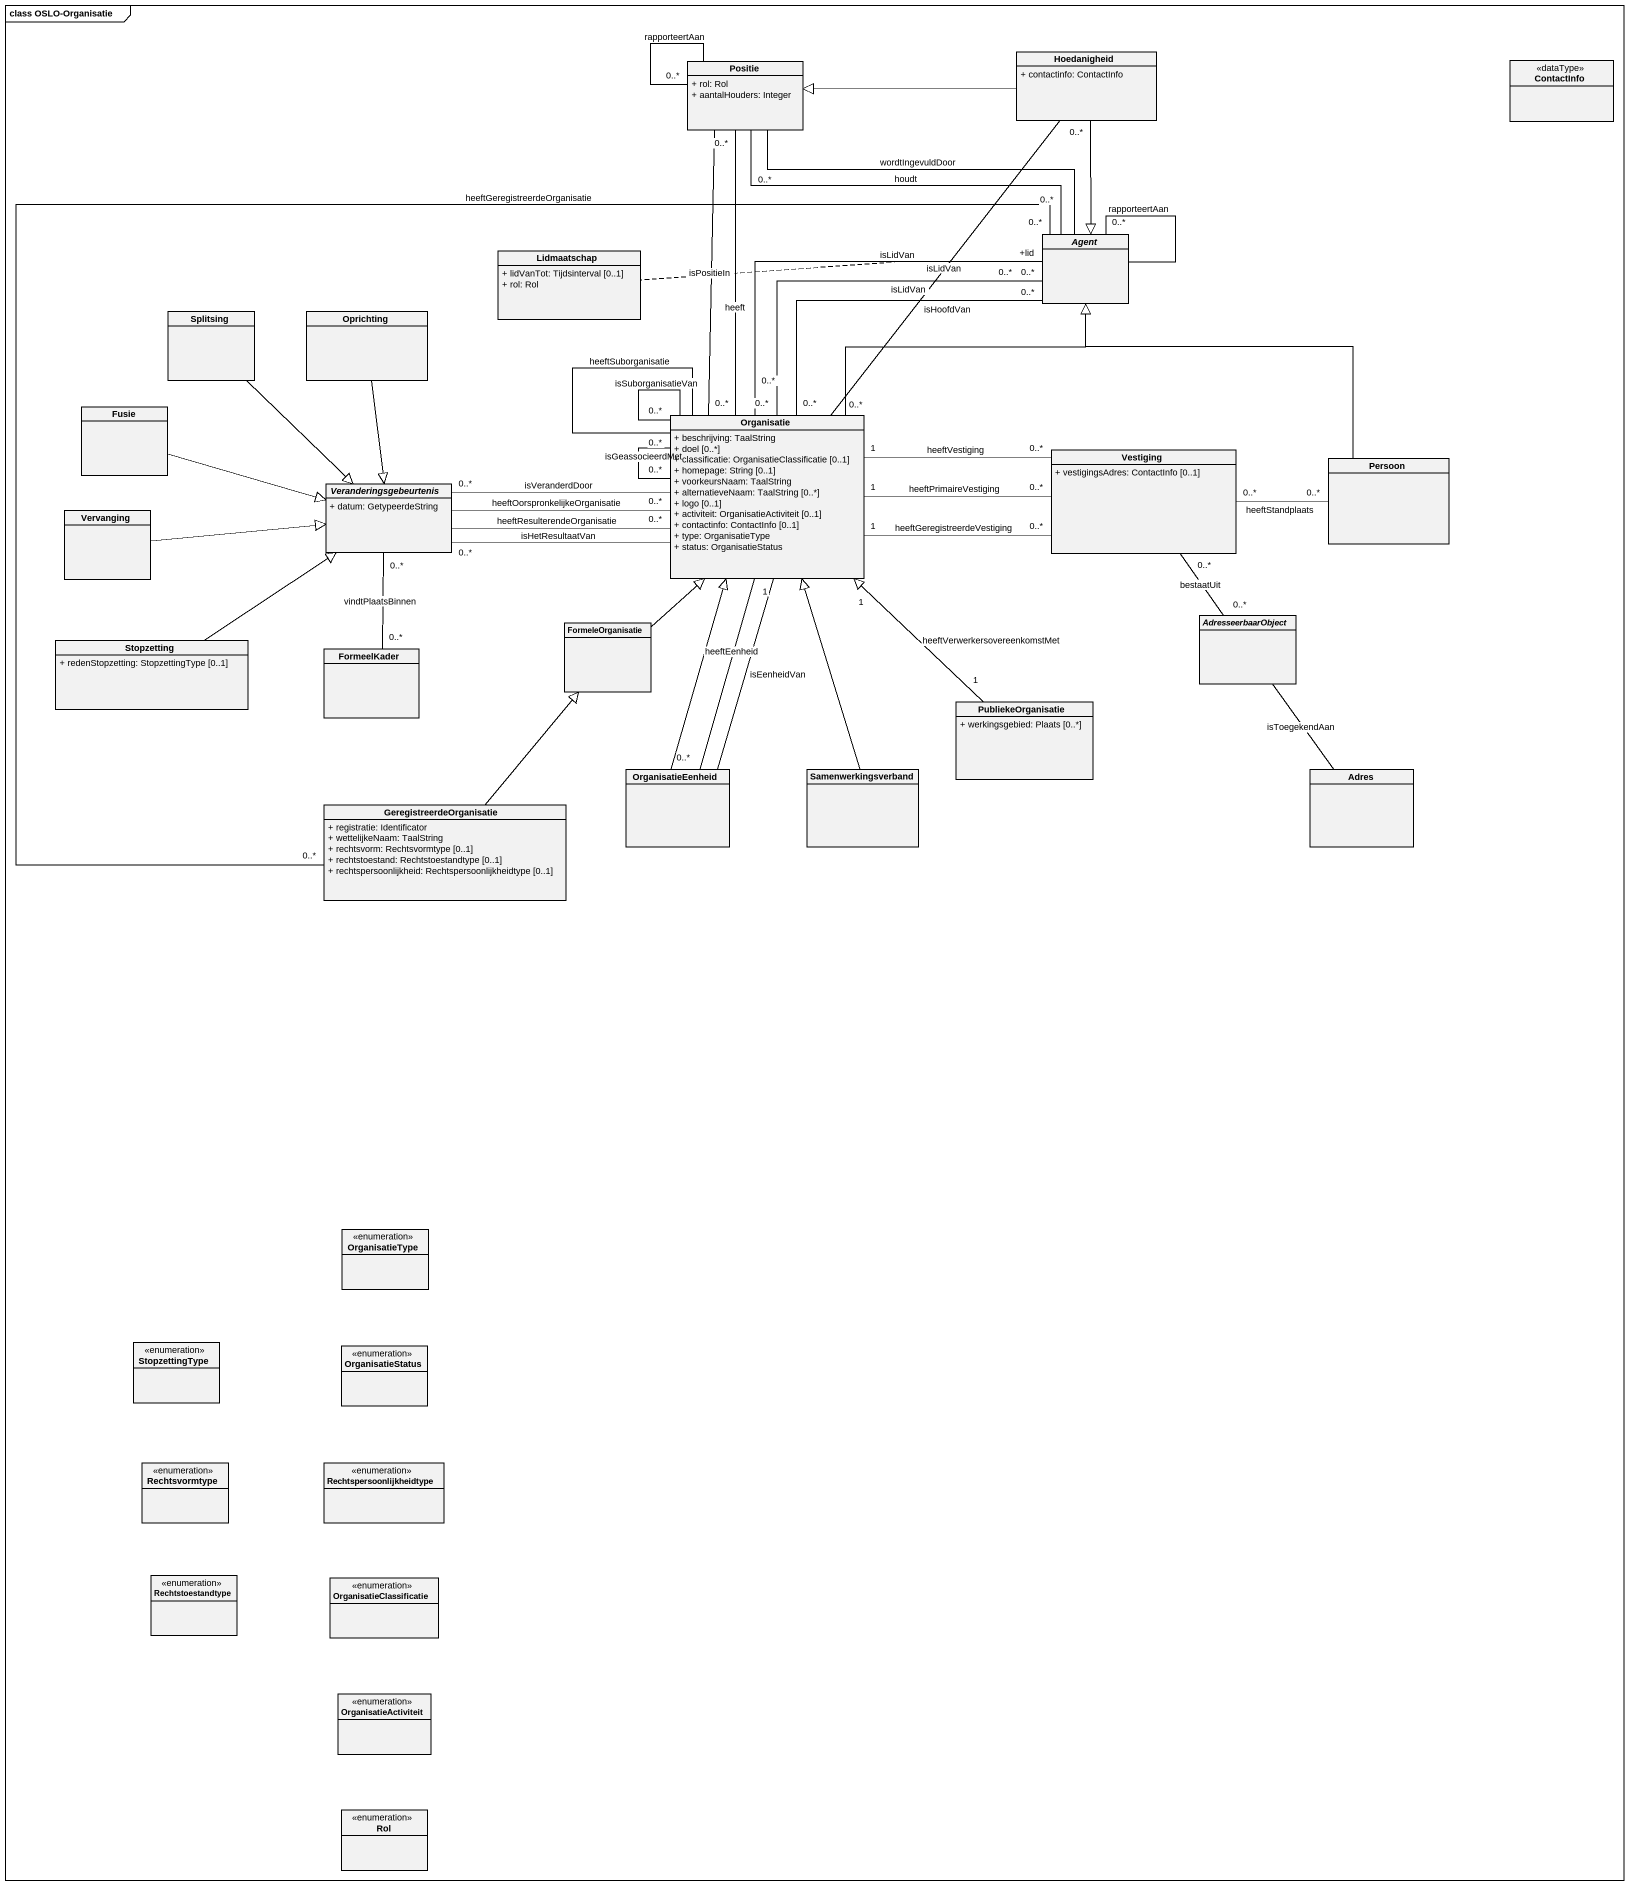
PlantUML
@startuml
mainframe class OSLO-Organisatie
hide circle
hide empty members
skinparam classAttributeIconSize 0
class Positie {
  + rol: Rol
  + aantalHouders: Integer
}
class Hoedanigheid {
  + contactinfo: ContactInfo
}
class ContactInfo <<dataType>>
abstract class "Agent" as Agent_
class Lidmaatschap {
  + lidVanTot: Tijdsinterval [0..1]
  + rol: Rol
}
class Splitsing
class Oprichting
class Fusie
class Organisatie {
  + beschrijving: TaalString
  + doel [0..*]
  + classificatie: OrganisatieClassificatie [0..1]
  + homepage: String [0..1]
  + voorkeursNaam: TaalString
  + alternatieveNaam: TaalString [0..*]
  + logo [0..1]
  + activiteit: OrganisatieActiviteit [0..1]
  + contactinfo: ContactInfo [0..1]
  + type: OrganisatieType
  + status: OrganisatieStatus
}
class Vestiging {
  + vestigingsAdres: ContactInfo [0..1]
}
class Persoon
abstract class Veranderingsgebeurtenis {
  + datum: GetypeerdeString
}
class Vervanging
class FormeleOrganisatie
abstract class AdresseerbaarObject
class Stopzetting {
  + redenStopzetting: StopzettingType [0..1]
}
class FormeelKader
class PubliekeOrganisatie {
  + werkingsgebied: Plaats [0..*]
}
class OrganisatieEenheid
class Samenwerkingsverband
class Adres
class GeregistreerdeOrganisatie {
  + registratie: Identificator
  + wettelijkeNaam: TaalString
  + rechtsvorm: Rechtsvormtype [0..1]
  + rechtstoestand: Rechtstoestandtype [0..1]
  + rechtspersoonlijkheid: Rechtspersoonlijkheidtype [0..1]
}
enum OrganisatieType
enum StopzettingType
enum OrganisatieStatus
enum Rechtsvormtype
enum Rechtspersoonlijkheidtype
enum Rechtstoestandtype
enum OrganisatieClassificatie
enum OrganisatieActiviteit
enum Rol
Positie -- "0..*" Positie : rapporteertAan
Positie -right- Agent_ : wordtIngevuldDoor
Positie -- "0..*" Organisatie : isPositieIn
Hoedanigheid -left-|> Positie
Hoedanigheid --|> Agent_
Hoedanigheid "0..*" -- "0..*" Organisatie : isLidVan
Agent_ "0..*" -left- "0..*" Positie : houdt
Agent_ -- "0..*" Agent_ : rapporteertAan
Agent_ "0..*" -- "0..*" Organisatie : isLidVan
Agent_ "0..*" -- "0..*" Organisatie : isHoofdVan
Agent_ "+lid\n0..*" -- "0..*" Organisatie : isLidVan
(Agent_, Organisatie) .. Lidmaatschap
Agent_ "0..*" -- "0..*" GeregistreerdeOrganisatie : heeftGeregistreerdeOrganisatie
Splitsing --|> Veranderingsgebeurtenis
Oprichting --|> Veranderingsgebeurtenis
Fusie -right-|> Veranderingsgebeurtenis
Organisatie -up- "0..*" Positie : heeft
Organisatie -up-|> Agent_
Organisatie -- "0..*" Organisatie : heeftSuborganisatie
Organisatie -- "0..*" Organisatie : isGeassocieerdMet
Organisatie -- "0..*" Organisatie : isSuborganisatieVan
Organisatie "1" -right- "0..*" Vestiging : heeftVestiging
Organisatie "1" -right- "0..*" Vestiging : heeftGeregistreerdeVestiging
Organisatie "1" -right- "0..*" Vestiging : heeftPrimaireVestiging
Organisatie -left- "0..*" Veranderingsgebeurtenis : isVeranderdDoor
Organisatie -left- "0..*" Veranderingsgebeurtenis : isHetResultaatVan
Organisatie "1" -- "0..*" OrganisatieEenheid : heeftEenheid
Vestiging "0..*" -- "0..*" AdresseerbaarObject : bestaatUit
Persoon -up-|> Agent_
Persoon "0..*" -left- "0..*" Vestiging : heeftStandplaats
Veranderingsgebeurtenis -right- "0..*" Organisatie : heeftResulterendeOrganisatie
Veranderingsgebeurtenis -right- "0..*" Organisatie : heeftOorspronkelijkeOrganisatie
Veranderingsgebeurtenis "0..*" -- "0..*" FormeelKader : vindtPlaatsBinnen
Vervanging -right-|> Veranderingsgebeurtenis
FormeleOrganisatie -up-|> Organisatie
Stopzetting -up-|> Veranderingsgebeurtenis
PubliekeOrganisatie "1" -up- "1" Organisatie : heeftVerwerkersovereenkomstMet
PubliekeOrganisatie -up-|> Organisatie
OrganisatieEenheid -up- Organisatie : isEenheidVan
OrganisatieEenheid -up-|> Organisatie
Samenwerkingsverband -up-|> Organisatie
Adres -up- AdresseerbaarObject : isToegekendAan
GeregistreerdeOrganisatie -up-|> FormeleOrganisatie
@enduml
